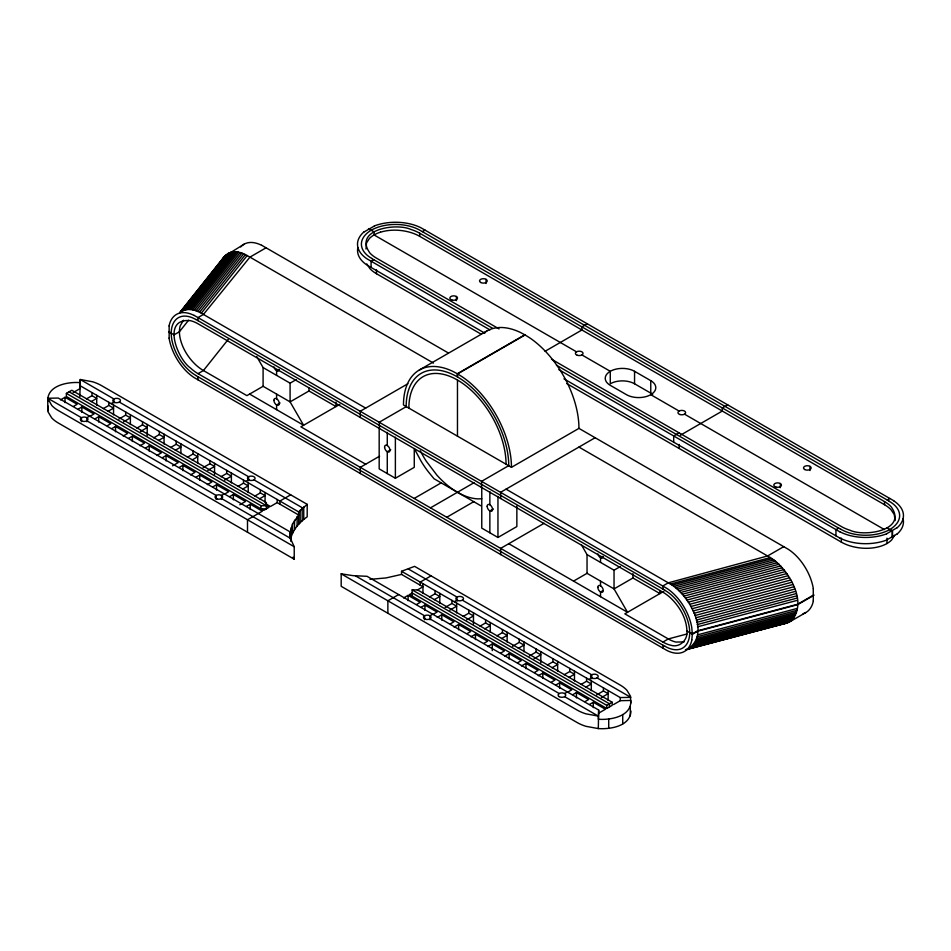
<?xml version="1.0" encoding="UTF-8"?>
<svg xmlns="http://www.w3.org/2000/svg" width="951" height="951" viewBox="0 0 951 951"><rect width="100%" height="100%" fill="white"/><g stroke="black" fill="none" stroke-linecap="round" stroke-linejoin="round"><path stroke-width="1.43" d="M169.147 338.14L169.147 325.955M687.014 649.545C712.026 634.448 689.13 595.16 670.431 584.057L506.051 489.159M685.564 649.89L786.893 623.048C811.904 607.962 789.009 568.662 770.322 557.571L578.945 447.077M813.271 588.74L813.271 600.925M79.884 396.71L80.253 379.508L92.58 381.767A37.434 21.611 0 0 1 101.436 385.559L307.197 504.351L307.197 516.821C299.434 522.313 292.421 530.004 290.519 539.597M113.93 402.974L113.93 398.968L80.253 379.508L79.884 388.697L73.132 392.597M598.31 728.573L585.982 726.326A37.434 21.611 0 0 1 577.114 722.522L341.183 586.315L341.183 573.845L353.035 575.652L367.038 576.306L598.678 710.04L598.31 728.573C610.435 729.417 630.335 726.267 630.965 711.051M598.678 710.04L598.31 719.229C610.601 720.252 631.88 716.436 630.775 700.471L620.266 700.685L613.526 704.584M686.919 630.988C688.037 639.916 679.525 648.213 670.621 645.194A37.434 21.611 60 0 1 662.906 642.056L198.034 373.66A37.434 21.611 60 0 1 190.319 367.882C177.041 358.539 161.551 317.777 190.319 320.653A37.434 21.611 60 0 1 198.034 323.792L662.906 592.176A37.434 21.611 60 0 1 670.621 597.965C679.608 606.572 686.527 618.305 686.919 630.988L692.316 634.305L691.793 639.892M47.776 410.725L47.776 398.255L58.284 398.053L289.972 531.811L291.101 539.895L294.228 546.742L294.228 559.212L58.249 422.969A37.434 21.611 0 0 1 51.675 417.846L48.097 411.949L47.883 405.899M289.972 534.926L292.539 523.942L298.65 515.002L277.193 502.615L270.441 506.503L265.591 503.709M895.153 520.601L894.249 514.527L891.111 509.831A37.434 21.611 0 0 0 884.537 504.719L419.676 236.323A37.434 21.611 0 0 0 410.808 232.531C401.001 229.619 390.314 229.227 380.459 232.175M481.444 487.411L481.646 481.301L508.642 465.705M894.546 535.425L891.741 539.823A27.71 16.001 0 0 1 886.962 543.52A27.71 16.001 0 0 1 880.555 546.278C870.712 549.226 860.013 548.834 850.218 545.922A37.434 21.611 0 0 1 841.35 542.118L566.808 383.61M221.987 260.217L223.58 257.471M179.513 312.831L224.519 256.294L244.122 244.181M179.596 312.998L225.565 255.237M180.69 312.118L226.695 254.309M180.809 311.976L227.919 253.525C234.041 250.172 241.506 252.229 247.189 255.546L433.49 363.092M182.033 311.191L183.341 310.561L229.227 252.895M183.341 310.561L184.72 310.062L230.618 252.395M184.72 310.062L186.17 309.717L232.068 252.051M186.17 309.717L187.692 309.515L233.589 251.849M187.692 309.515L189.273 309.467L235.159 251.801M189.273 309.467L190.901 309.562L236.787 251.896M190.901 309.562L192.566 309.812L238.463 252.146M192.566 309.812L194.277 310.216L240.175 252.55M188.595 320.214L179.418 331.744L174.021 334.859L168.624 331.542M194.277 310.216L196.013 310.751L241.911 253.085M196.013 310.751L197.784 311.441L243.67 253.774M197.784 311.441L199.555 312.261L245.453 254.595M199.555 312.261L201.303 313.212L247.189 255.546M228.216 339.412L203.431 370.545L198.034 373.66M298.65 524.358L298.65 511.888L307.197 504.351M183.46 320.225L180.238 325.765A27.71 16.001 60 0 0 180.238 338.675C182.604 348.672 188.286 357.742 195.716 364.768A37.434 21.611 60 0 0 203.431 370.545L246.903 395.64L263.308 386.177M363.912 232.044L374.456 225.958M897.114 527.71L886.57 533.796M897.114 533.939L886.57 540.025M551.485 359.193L841.35 526.533A37.434 21.611 0 0 0 850.218 530.337C864.946 537.16 907.991 530.183 891.111 506.717A37.434 21.611 0 0 0 884.537 501.605L419.676 233.209A37.434 21.611 0 0 0 410.808 229.417C396.08 222.593 353.023 229.56 369.903 253.025A37.434 21.611 0 0 0 376.489 258.149L499.037 328.903M266.125 247.771L249.935 257.127L203.431 314.436L198.034 317.551L198.034 320.677M66.38 393.369L71.789 390.255L266.387 502.615L266.387 508.844L260.99 508.844L260.99 505.73L66.38 393.369L66.38 396.496L263.689 510.402L269.085 507.287L69.078 391.812M60.531 399.872L65.037 397.268L77.162 404.27L73.56 406.35M86.458 398.897L92.009 395.699L96.717 398.421L91.165 401.619M78.267 409.073L81.869 406.992L93.994 413.994L90.393 416.062M89.596 416.134L86.862 417.703L86.862 421.709M111.196 403.664L113.93 402.083A3.816 2.199 0 0 0 120.313 401.096A3.816 2.199 0 0 0 115.642 398.398A3.816 2.199 0 0 0 113.93 402.083M103.29 408.621L108.842 405.423L113.549 408.134L107.998 411.343M95.1 418.785L98.702 416.704L110.827 423.706L107.225 425.786M373.779 259.706L371.08 261.263L371.08 267.504M422.375 231.652L425.073 230.094M118.923 419.034L125.675 415.135L130.382 417.858L123.642 421.757M111.933 428.509L115.535 426.428L127.66 433.43L123.166 436.022M136.885 428.105L142.507 424.859L147.215 427.57L140.475 431.469M128.777 438.221L132.367 436.152L144.493 443.154L139.999 445.746M153.717 437.829L159.34 434.571L164.059 437.294L158.508 440.503M278.916 369.368L276.598 370.712L276.598 375.383M145.61 447.945L149.212 445.864L161.337 452.866L156.832 455.47M170.562 447.541L176.185 444.295L180.892 447.018L175.341 450.215M249.602 394.083L303.595 425.252L290.091 401.881L290.091 383.17L296.225 379.627M162.443 457.669L166.045 455.588L178.17 462.59L172.547 465.835M280.07 402.986L276.598 404.995L276.598 409.667M187.395 457.265L193.017 454.019L197.725 456.73L192.173 459.939M335.988 402.107L335.988 406.553L308.992 390.968L290.091 401.881L263.094 386.296L263.094 367.585L256.711 356.518M179.275 467.381L182.877 465.301L195.003 472.302L190.509 474.906M203.098 467.63L209.85 463.731L214.557 466.454L207.805 470.353M196.108 477.105L199.71 475.024L211.835 482.026L207.342 484.618M339.84 404.33L300.896 426.821L365.683 464.219M221.06 476.701L226.683 473.455L231.39 476.178L224.65 480.065M212.941 486.817L216.543 484.748L228.668 491.75L224.174 494.342M419.284 370.034L486.769 331.079M407.884 383.752L360.286 411.224L360.286 417.465M224.281 493.878L221.571 495.447L221.571 499.453M245.869 481.42L248.58 479.851M237.893 486.425L243.515 483.167L248.223 485.89L242.683 489.099M229.785 496.541L233.375 494.461L245.501 501.462L239.807 504.755M578.945 428.378A76.353 44.091 60 0 0 529.659 337.807L524.833 334.8L457.348 373.755L452.759 371.342A76.353 44.091 60 0 0 403.474 404.995L511.46 467.333L578.945 428.378L788.26 549.286A38.492 22.218 60 0 1 813.343 588.764M525.071 334.93L457.586 373.898L457.467 376.941A72.538 41.88 60 0 1 508.749 465.776M406.291 406.624L379.294 422.208L379.497 428.556M254.809 496.101L260.348 492.891L265.067 495.614L259.516 498.811M246.618 506.265L250.22 504.185L262.345 511.186L247.498 519.757L247.498 532.227M290.685 494.817L279.891 501.058L279.891 504.173M587.314 323.768L581.917 326.882L581.917 329.997L545.078 351.276M379.615 456.171L360.286 467.333L360.286 473.574M390.742 449.752L387.271 451.749L387.271 473.574M379.176 427.819L379.176 468.891L395.378 478.246L414.267 467.333L414.267 448.551L421.031 461.069A57.001 32.916 60 0 0 428.437 471.91L433.989 478.722L480.944 505.825M414.172 498.455L441.169 482.87M430.47 507.858L474.014 482.716M446.768 517.273L473.753 501.676M595.136 437.722L500.654 492.273L500.654 498.502M493.331 508.975L489.86 510.972L489.86 532.798M398.671 594.565L387.865 600.806L387.865 613.264M431.065 575.866L420.259 582.095L420.259 585.21M481.765 487.043L481.765 528.126L497.955 537.47L516.857 526.557L516.857 506.027M679.097 432.86L673.7 435.986L673.7 442.215M727.693 404.817L722.296 407.931L722.296 411.046L680.369 435.249M403.616 597.941L408.11 595.35L420.235 602.352L416.645 604.42M417.334 590.024L422.957 586.779L401.548 574.416L386.058 577.935L369.998 579.349M544.138 523.276L500.654 548.382L500.654 554.611M429.543 596.978L435.082 593.769L439.802 596.491L434.25 599.701M421.352 607.142L424.954 605.062L437.08 612.064L433.478 614.144M432.681 614.203L429.971 615.773L429.971 619.779M454.281 601.733L456.979 600.176M445.175 607.392L451.927 603.493L456.635 606.215L449.882 610.114M437.282 617.377L441.787 614.786L453.912 621.788L450.31 623.868M463.208 616.414L468.76 613.217L473.467 615.927L466.715 619.826M454.114 627.101L458.62 624.51L470.745 631.5L467.143 633.58M480.041 626.138L485.592 622.929L490.3 625.651L484.677 628.896M602.851 556.394L600.533 557.738L600.533 562.41M470.959 636.825L475.452 634.222L487.578 641.224L483.976 643.304M573.548 581.109L587.242 573.203M496.874 635.85L502.425 632.653L507.133 635.375L501.51 638.62M581.358 544.768L587.04 554.611L614.037 570.196L620.337 566.57M487.792 646.537L492.285 643.946L504.41 650.948L500.82 653.016M602.851 590.69L600.533 592.021L600.533 596.693M512.518 646.264L519.258 642.377L523.965 645.087L518.343 648.332M659.923 590.607L659.923 593.579L632.938 577.994L614.037 588.907L587.04 573.322L587.04 554.611M504.624 656.261L509.118 653.658L521.243 660.66L517.653 662.74M529.35 655.988L536.091 652.089L540.81 654.811L534.058 658.71M521.457 665.973L525.962 663.382L538.088 670.384L534.486 672.464M663.786 591.356L624.831 613.847L668.303 638.941A37.434 21.611 60 0 0 676.018 642.08L684.138 641.889M547.384 665.011L552.935 661.813L557.643 664.523L552.02 667.78M538.29 675.697L542.795 673.106L554.92 680.108L551.318 682.176M783.779 546.635L767.576 555.978L668.303 582.832L662.906 585.947L662.906 589.061M564.216 674.735L569.768 671.525L574.475 674.247L568.924 677.457M556.026 684.898L559.628 682.818L571.753 689.82L568.151 691.9M838.651 528.09L835.953 529.659L835.953 535.889M887.235 500.048L889.946 498.479M564.621 693.541L567.355 691.959M588.954 679.49L591.688 677.908M581.049 684.458L586.601 681.249L591.308 683.971L585.757 687.169M662.906 642.056L668.303 638.941L686.848 634.02M572.859 694.622L576.461 692.542L588.586 699.544L584.984 701.624M596.681 694.86L603.433 690.973L608.141 693.683L601.401 697.582M589.691 704.334L593.293 702.254L605.418 709.256L598.678 713.155M606.774 705.369L612.171 702.242L612.171 705.369L606.774 708.483L409.465 594.565L412.163 593.008L606.774 705.369L606.774 708.483M813.794 594.934L797.592 604.277L697.713 630.775L692.316 633.889L689.618 632.546M813.794 595.338L797.592 604.693L697.713 631.191L692.316 634.305L691.793 627.708A38.492 22.218 60 0 0 666.77 588.324L194.159 315.387M805.782 612.563L789.592 621.918L689.701 648.416M401.548 574.416L401.548 571.289L414.588 566.356L620.302 685.124A37.434 21.611 0 0 1 626.875 690.236L630.465 696.144L630.775 703.146M670.431 584.057L770.322 557.571M672.179 585.127L772.057 558.641M673.962 586.363L773.841 559.866M675.721 587.706L775.6 561.209M677.457 589.168L777.336 562.683M679.169 590.749L779.047 564.252M680.845 592.437L780.723 565.94M682.473 594.209L782.352 567.723M684.042 596.087L783.921 569.59M685.564 598.036L785.443 571.539M687.014 600.057L786.893 573.56M688.393 602.149L788.284 575.652M689.701 604.301L789.592 577.804M690.925 606.488L790.816 580.003M692.066 608.723L791.945 582.226M693.113 610.982L792.991 584.496M694.052 613.264L793.93 586.767M694.896 615.547L794.774 589.061M695.633 617.841L795.523 591.344M696.263 620.111L796.153 593.614M696.786 622.37L796.665 595.873M697.19 624.593L797.081 598.096M697.499 626.828L797.378 600.331M697.499 634.876L797.378 608.378M697.19 636.766L797.081 610.28M696.786 638.525L796.665 612.028M696.263 640.178L796.153 613.68M695.633 641.723L795.523 615.226M694.896 643.161L794.774 616.664M694.052 644.469L793.93 617.972M693.113 645.658L792.991 619.16M692.066 646.716L791.945 620.218M690.925 647.631L790.816 621.134M692.459 647.5L696.738 646.359M699.591 645.598L703.871 644.469M706.724 643.708L711.003 642.579M720.989 639.928L729.56 637.657M732.413 636.897L743.825 633.865M746.678 633.116L758.09 630.085M760.943 629.324L772.367 626.293M775.22 625.544L786.893 623.048M685.469 649.711L788.284 622.56M481.765 498.788L477.996 498.871A68.722 39.68 60 0 1 436.925 475.167L426.226 461.116A68.722 39.68 60 0 1 420.247 450.738M401.548 571.289L620.266 697.57L630.775 697.356L597.085 677.908M260.99 505.73L266.387 505.73M412.163 596.122L412.163 589.893L417.56 589.893L612.171 702.242M80.253 382.635C67.961 381.601 46.67 385.417 47.776 401.381M168.624 331.958L171.311 333.302M368.489 228.799L374.052 231.806L374.052 234.933L576.52 351.822M886.962 527.936L892.537 530.943L892.537 537.184M524.833 334.8L520.245 332.375A76.353 44.091 60 0 0 483.595 333.242M261.644 245.251L448.408 353.011M839.888 531.859L558.855 369.677M839.888 538.1L563.955 378.855M889.328 501.248L420.283 230.451A34.628 19.995 0 0 0 371.247 230.19A34.628 19.995 0 0 0 371.793 258.434M581.917 354.937L610.269 371.306A17.177 9.914 0 0 1 634.555 371.306L650.757 380.65A17.177 9.914 0 0 1 650.757 394.677L679.097 411.046M650.757 394.677A17.177 9.914 0 0 1 626.459 394.677L610.269 385.333A17.177 9.914 0 0 1 610.269 371.306L610.269 383.776A17.177 9.914 0 0 1 634.555 383.776L650.757 393.12A17.177 9.914 0 0 1 652.683 394.451M684.506 414.16L884.394 529.564M371.686 258.494L492.63 328.321M556.442 365.172L840.743 529.303M489.931 329.878L367.264 258.993A38.492 22.218 0 0 1 363.829 232.008M484.82 333.171L367.264 265.234A38.492 22.218 0 0 1 357.849 247.688M366.777 263.926L369.903 268.61A37.434 21.611 0 0 0 376.489 273.733L481.123 334.146M201.303 313.212L365.683 408.11M195.942 319.465L664.999 590.274M263.094 367.585L290.091 383.17M508.749 543.71L627.529 612.278L614.037 588.907L614.037 570.196M195.942 375.574L664.999 646.383M119.327 402.083L248.58 476.736L248.58 480.742M253.976 479.851L302.644 507.953M408.359 568.983L456.979 597.062L456.979 601.068M462.376 600.176L591.688 674.794L591.688 678.8M79.884 385.583L298.65 511.888M412.163 589.893L609.472 703.799L609.472 706.926M86.862 420.817L216.174 495.447L216.174 499.453M221.571 498.562L290.78 538.516L290.78 541.285M355.424 575.83L424.574 615.773L424.574 619.779M429.971 618.887L559.224 693.541M564.621 696.655L598.31 716.103L585.982 713.856A37.434 21.611 0 0 1 577.114 710.052L341.183 573.845M294.228 546.742L58.249 410.499A37.434 21.611 0 0 1 51.675 405.376L47.776 398.255L81.465 417.703L81.465 421.709M893.762 500.749L421.138 227.883A38.492 22.218 0 0 0 374.409 225.91M889.66 529.493L892.181 531.157L892.181 537.386M368.845 228.597L371.354 230.249M293.098 557.143L294.228 559.212M366.004 249.031L366.48 243.016L369.285 238.63A27.71 16.001 0 0 1 380.507 232.151M886.962 538.183L886.962 543.52M884.537 501.605L884.537 504.719M841.35 538.111L841.35 542.118M810.026 466.37L810.026 470.531M780.331 483.512L780.331 487.673M679.097 444.438L679.097 448.456M662.906 645.17L662.906 648.285M650.757 380.65L650.757 393.12M634.555 371.306L634.555 383.776M632.938 573.679L632.938 577.994M630.311 706.486L630.311 715.83M622.727 714.57L622.727 723.925M620.266 697.57L620.266 700.685M608.711 718.956L608.711 728.3M608.141 690.569L608.141 700.364M603.433 687.846L603.433 690.973M600.533 581.109L600.533 585.792M593.293 702.254L593.293 707.603M591.308 680.857L591.308 690.652M586.601 678.134L586.601 681.249M576.461 692.542L576.461 697.879M574.475 671.133L574.475 680.928M569.768 668.41L569.768 671.525M559.628 682.818L559.628 688.167M557.643 661.409L557.643 671.204M552.935 658.698L552.935 661.813M542.795 673.106L542.795 678.443M540.81 651.697L540.81 662.823M536.091 648.974L536.091 652.089M525.962 663.382L525.962 668.719M523.965 641.973L523.965 651.768M519.258 639.25L519.258 642.377M509.118 653.658L509.118 659.007M507.133 632.249L507.133 642.056M502.425 629.538L502.425 632.653M497.955 496.398L497.955 537.47M492.285 643.946L492.285 650.627M490.3 622.536L490.3 632.332M489.86 491.655L489.86 504.743M486.092 279.344L486.092 283.505M485.592 619.814L485.592 622.929M475.452 634.222L475.452 639.571M473.467 612.813L473.467 623.951M468.76 610.09L468.76 613.217M458.62 624.51L458.62 629.847M408.871 408.11A68.722 39.68 60 0 1 457.467 380.055L457.467 436.164M456.635 603.1L456.635 612.896M456.397 296.486L456.397 300.647M451.927 600.378L451.927 603.493M441.787 614.786L441.787 620.123M439.802 593.376L439.802 603.172M435.082 590.654L435.082 593.769M424.954 605.062L424.954 610.411M422.957 583.652L422.957 593.448M419.676 233.209L419.676 236.323M408.11 595.35L408.11 600.687M395.378 437.175L395.378 478.246M387.271 432.42L387.271 445.52M376.477 269.727L376.477 273.733M308.992 388.091L308.992 390.968M303.749 506.954L303.749 519.424M302.18 508.369L302.18 520.839M300.171 510.2L300.171 522.67M297.092 516.726L297.092 526.081M294.548 520.28L294.548 529.624M292.539 523.942L292.539 533.297M291.101 527.698L291.101 537.053M290.233 531.514L290.233 538.195M290.091 534.177L290.091 538.337M289.972 531.811L289.936 537.779M277.193 499.489L277.193 502.615M276.598 394.083L276.598 398.766M265.067 492.499L265.067 502.294M260.348 489.777L260.348 492.891M250.22 504.185L250.22 509.522M248.223 482.775L248.223 492.57M243.515 480.053L243.515 483.167M233.375 494.461L233.375 499.81M231.39 473.051L231.39 482.846M226.683 470.341L226.683 473.455M216.543 484.748L216.543 490.086M214.557 463.339L214.557 474.466M209.85 460.617L209.85 463.731M199.71 475.024L199.71 480.374M198.034 376.786L198.034 379.901M197.725 453.615L197.725 463.41M193.017 450.893L193.017 454.019M182.877 465.301L182.877 470.65M180.892 443.891L180.892 453.698M176.185 441.181L176.185 444.295M166.045 455.588L166.045 460.926M164.059 434.179L164.059 443.974M159.34 431.457L159.34 434.571M149.212 445.864L149.212 451.214M147.215 424.455L147.215 435.594M142.507 421.745L142.507 424.859M132.367 436.152L132.367 441.49M130.382 414.743L130.382 424.538M125.675 412.021L125.675 415.135M115.535 426.428L115.535 431.766M113.549 405.019L113.549 414.814M108.842 402.297L108.842 405.423M98.702 416.704L98.702 422.054M96.717 395.295L96.717 405.102M92.009 392.585L92.009 395.699M81.869 406.992L81.869 412.33M65.037 397.268L65.037 402.618M195.942 319.584A34.628 19.995 60 0 0 171.192 333.23A34.628 19.995 60 0 0 195.942 375.455M406.172 406.553A72.538 41.88 60 0 1 457.467 376.941L457.348 373.755L462.174 376.774A76.353 44.091 60 0 1 511.46 467.333M457.467 380.055A68.722 39.68 60 0 1 506.051 464.219M664.999 590.393A34.628 19.995 60 0 1 689.737 632.605A34.628 19.995 60 0 1 664.999 646.264M603.148 556.929A3.816 2.199 60 0 1 600.533 557.738A3.816 2.199 60 0 1 597.929 553.922M279.202 369.903A3.816 2.199 60 0 1 276.598 370.712A3.816 2.199 60 0 1 273.995 366.896M813.343 600.984A38.492 22.218 60 0 1 803.096 613.692M240.71 246.927A38.492 22.218 60 0 1 261.656 245.334M691.864 639.94A38.492 22.218 60 0 1 666.77 650.377L194.159 377.595A38.492 22.218 60 0 1 169.076 338.116M169.076 325.908A38.492 22.218 60 0 1 194.159 315.47M889.233 501.308A34.628 19.995 0 0 1 889.779 529.564A34.628 19.995 0 0 1 840.85 529.243M886.617 540.073A38.492 22.218 0 0 1 839.947 538.052M886.617 533.844A38.492 22.218 0 0 1 839.947 531.811M893.678 500.797A38.492 22.218 0 0 1 897.197 527.734M903.081 518.735A38.492 22.218 0 0 1 897.197 533.975M592.473 678.265A3.816 2.199 0 0 0 598.203 676.351A3.816 2.199 0 0 0 592.473 674.449A3.816 2.199 0 0 0 592.473 678.265M559.224 696.655A3.816 2.199 0 0 0 565.619 695.668A3.816 2.199 0 0 0 560.935 692.97A3.816 2.199 0 0 0 559.224 696.655M425.37 619.232A3.816 2.199 0 0 0 431.088 617.33A3.816 2.199 0 0 0 425.37 615.416A3.816 2.199 0 0 0 425.37 619.232M457.776 600.521A3.816 2.199 0 0 0 463.506 598.619A3.816 2.199 0 0 0 457.776 596.705A3.816 2.199 0 0 0 457.776 600.521M216.959 498.918A3.816 2.199 0 0 0 222.689 497.004A3.816 2.199 0 0 0 216.959 495.091A3.816 2.199 0 0 0 216.959 498.918M249.376 480.207A3.816 2.199 0 0 0 255.094 478.294A3.816 2.199 0 0 0 249.376 476.392A3.816 2.199 0 0 0 249.376 480.207M81.465 420.817A3.816 2.199 0 0 0 87.861 419.831A3.816 2.199 0 0 0 83.177 417.132A3.816 2.199 0 0 0 81.465 420.817M597.834 587.349A3.816 2.199 60 0 0 601.888 592.378A3.816 2.199 60 0 0 601.888 586.981A3.816 2.199 60 0 0 597.834 587.349M273.9 400.323A3.816 2.199 60 0 0 277.942 405.352A3.816 2.199 60 0 0 277.942 399.955A3.816 2.199 60 0 0 273.9 400.323M487.162 506.301A3.816 2.199 60 0 0 491.203 511.341A3.816 2.199 60 0 0 491.203 505.944A3.816 2.199 60 0 0 487.162 506.301M384.573 447.077A3.816 2.199 60 0 0 388.626 452.117A3.816 2.199 60 0 0 388.626 446.708A3.816 2.199 60 0 0 384.573 447.077M451.784 299.957A3.816 2.199 0 0 0 457.514 298.055A3.816 2.199 0 0 0 451.784 296.141A3.816 2.199 0 0 0 451.784 299.957M480.683 282.471A3.816 2.199 0 0 0 487.078 281.472A3.816 2.199 0 0 0 482.395 278.774A3.816 2.199 0 0 0 480.683 282.471M804.629 469.485A3.816 2.199 0 0 0 811.013 468.498A3.816 2.199 0 0 0 806.341 465.8A3.816 2.199 0 0 0 804.629 469.485M775.731 486.983A3.816 2.199 0 0 0 781.449 485.081A3.816 2.199 0 0 0 775.731 483.167A3.816 2.199 0 0 0 775.731 486.983M679.894 414.517A3.816 2.199 0 0 0 685.623 412.603A3.816 2.199 0 0 0 679.894 410.689A3.816 2.199 0 0 0 679.894 414.517M577.316 355.294A3.816 2.199 0 0 0 583.034 353.38A3.816 2.199 0 0 0 577.316 351.466A3.816 2.199 0 0 0 577.316 355.294"/></g></svg>
